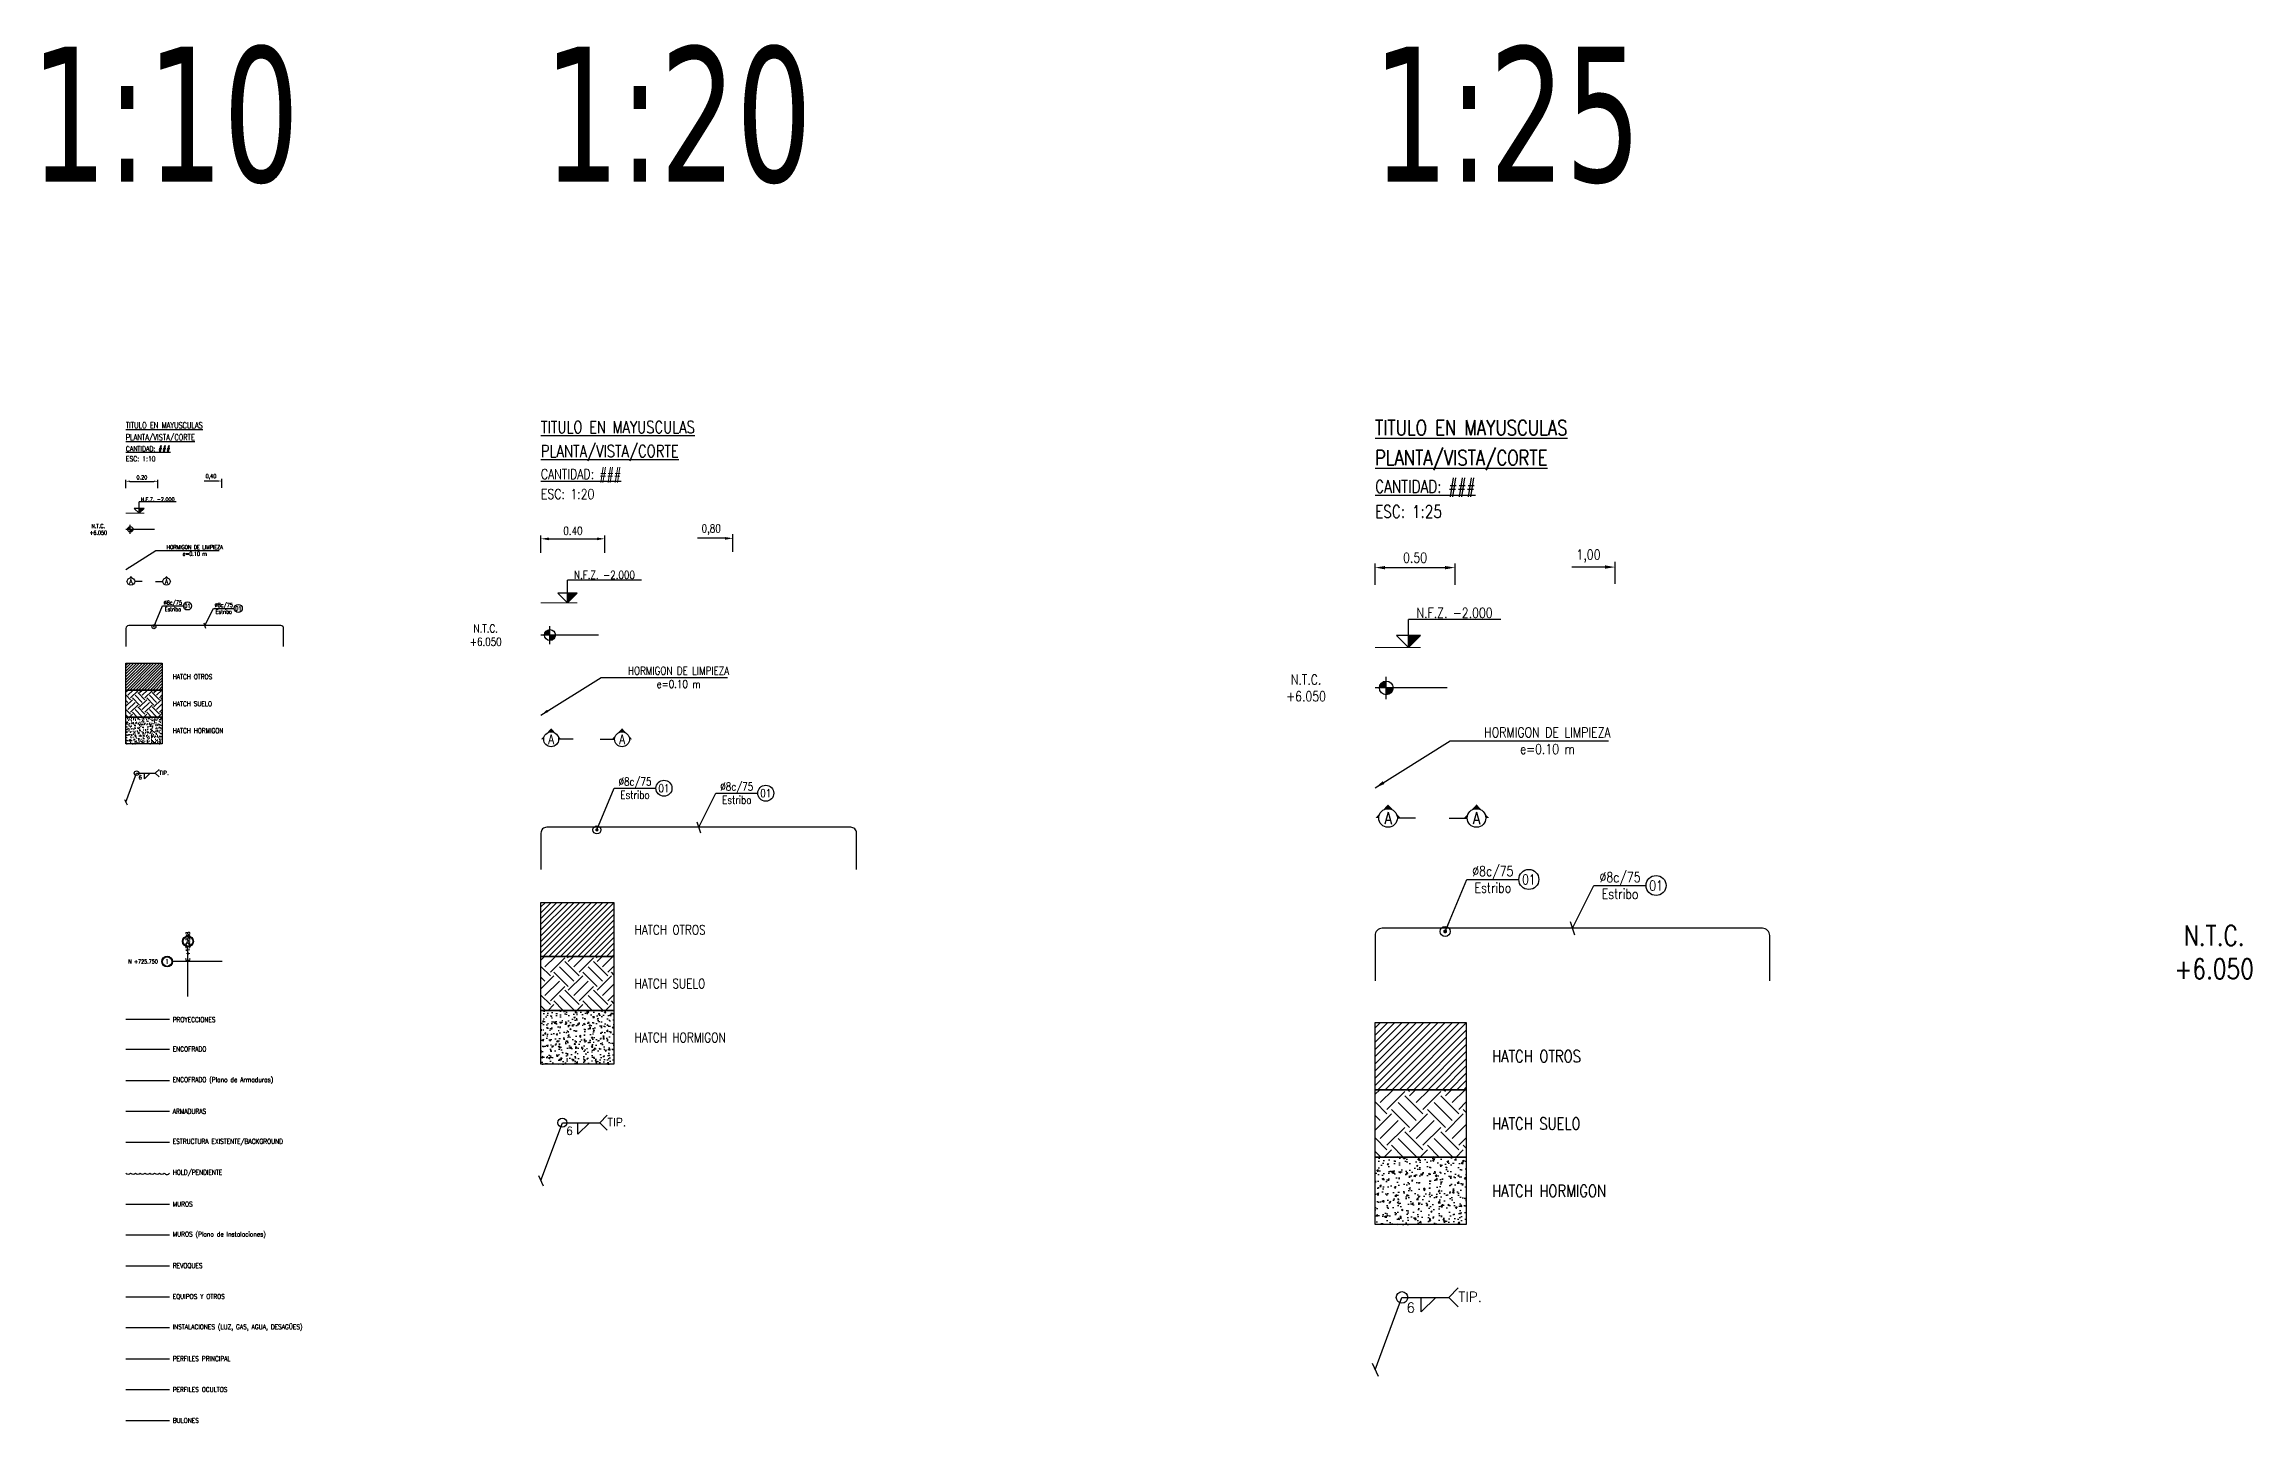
# Model space of a CAD drawing. Header units: millimetres. Extents: x -940 to 1351, y -586 to 711.
# Drawn here: x -940.1 to -926.3, y 656.74 to 665.35 of the extents above; entities that cross this region are included whole.
import ezdxf

# ---------------------------------------------------------------- set-up
doc = ezdxf.new("R2010")
doc.units = ezdxf.units.MM
doc.header["$PDMODE"] = 35
doc.header["$PDSIZE"] = 1
doc.linetypes.add('CENTER', pattern=[50.8, 31.75, -6.35, 6.35, -6.35])
doc.linetypes.add('HIDDEN', pattern=[9.525, 6.35, -3.175])
doc.layers.add('00-SIMB', color=1, linetype='Continuous', lineweight=0)
for name, color, linetype in [('CI-Armaduras', 4, 'Continuous'), ('CI-Auxiliar2', 2, 'Continuous'), ('CI-Encofrado-g', 4, 'Continuous'), ('CI-Encofrados', 2, 'Continuous'), ('CI-Equipamiento', 253, 'Continuous'), ('CI-I.S. Agua Caliente', 6, 'Continuous'), ('CI-Mampostería', 4, 'Continuous'), ('CI-Posiciones', 3, 'Continuous'), ('CI-Proyecciones', 1, 'HIDDEN'), ('CI-Revoques', 2, 'Continuous'), ('ES-Perfil-Oculto', 1, 'HIDDEN'), ('ES-Perfiles-f', 2, 'Continuous'), ('ES-Perfiles-g', 4, 'Continuous'), ('GE-Background', 252, 'Continuous'), ('GE-Cotas', 1, 'Continuous'), ('GE-Ejes', 1, 'CENTER'), ('GE-Hatch', 1, 'Continuous'), ('GE-Simbologia', 2, 'Continuous'), ('GE-Textos', 3, 'Continuous'), ('GE-Titulos', 4, 'Continuous'), ('PENDIENTE', 6, 'Continuous'), ('ZZ-Rotulo-Textos', 7, 'Continuous')]:
    doc.layers.add(name, color=color, linetype=linetype)
doc.styles.add('Romans', font='romans.shx', dxfattribs={"width": 0.8})
doc.styles.add('Romans PF', font='romans.shx', dxfattribs={"width": 0.8})
doc.styles.add('T2', font='ROMANS.shx', dxfattribs={"width": 0.8})
doc.styles.add('Tahoma', font='tahoma.ttf', dxfattribs={"width": 0.75})
doc.dimstyles.new('1-100', dxfattribs={"dimscale": 100, "dimtxt": 2.2, "dimasz": 1.5, "dimexe": 1, "dimexo": 0, "dimgap": 1, "dimtad": 1, "dimdec": 0, "dimzin": 9, "dimdsep": 46, "dimtxsty": 'T2', "dimblk": 'ARCHTICK', "dimcen": 0, "dimdle": 1, "dimclrd": 256, "dimclre": 256, "dimclrt": 2, "dimadec": 0, "dimazin": 0, "dimtfac": 0.666667, "dimtdec": 0, "dimtmove": 0, "dimatfit": 3, "dimldrblk": 'OBLIQUE', "dimfxl": 1, "dimtolj": 1, "dimtzin": 0, "dimlwd": -1, "dimlwe": -1, "dimarcsym": 0})
doc.dimstyles.new('1-25', dxfattribs={"dimscale": 25, "dimtxt": 2.5, "dimasz": 2.5, "dimexe": 1.25, "dimexo": 1.25, "dimgap": 1.25, "dimtad": 1, "dimdec": 0, "dimzin": 12, "dimtxsty": 'Romans PF', "dimcen": 0, "dimclrd": 2, "dimclre": 2, "dimclrt": 3, "dimadec": 0, "dimazin": 3, "dimtfac": 1, "dimtdec": 0, "dimtmove": 0, "dimatfit": 3, "dimfxl": 1, "dimlwd": -1, "dimlwe": -1, "dimarcsym": 0})
doc.dimstyles.new('COTAS GENERAL', dxfattribs={"dimscale": 0.1, "dimtxt": 2.5, "dimasz": 2.5, "dimexe": 1, "dimexo": 1, "dimgap": 1.25, "dimtad": 1, "dimzin": 1, "dimdsep": 46, "dimtxsty": 'Romans', "dimcen": 1, "dimclrd": 2, "dimclre": 1, "dimclrt": 3, "dimaunit": 1, "dimadec": 3, "dimazin": 0, "dimtfac": 1, "dimtix": 1, "dimtmove": 0, "dimatfit": 0, "dimfxl": 1.5, "dimtolj": 1, "dimarcsym": 0})
doc.dimstyles.new('COTAS REPLANTEO', dxfattribs={"dimscale": 0.1, "dimtxt": 2.5, "dimasz": 2.5, "dimexe": 1.25, "dimexo": 1.25, "dimgap": 1.25, "dimtad": 1, "dimjust": 1, "dimzin": 1, "dimtxsty": 'Romans PF', "dimcen": 0, "dimse2": 1, "dimsd2": 1, "dimclrd": 2, "dimclre": 1, "dimclrt": 3, "dimadec": 0, "dimazin": 3, "dimtfac": 1, "dimtmove": 0, "dimatfit": 3, "dimfxl": 1, "dimlwd": -1, "dimlwe": -1, "dimarcsym": 0})

# ---------------------------------------------------------------- blocks, each defined once
blk = doc.blocks.new('_ArchTick')
at = {"color": 0, "linetype": 'ByBlock', "const_width": 0.15}
blk.add_lwpolyline([(-0.5, -0.5), (0.5, 0.5)], dxfattribs=at)
blk = doc.blocks.new('*D63')
at = {"layer": 'Defpoints', "color": 0, "transparency": 16777216}
for p in [(-931.284, 662.08), (-931.784, 661.947), (-931.284, 661.947)]:
    blk.add_point(p, dxfattribs=at)
at = {"layer": 'GE-Cotas', "color": 1, "lineweight": -2, "transparency": 16777216}
for p, q in [((-931.784, 661.972), (-931.784, 662.105)), ((-931.284, 661.972), (-931.284, 662.105))]:
    blk.add_line(p, q, dxfattribs=at)
at = {"layer": 'GE-Cotas', "color": 2, "lineweight": -2, "transparency": 16777216}
blk.add_line((-931.722, 662.08), (-931.347, 662.08), dxfattribs=at)
at = {"layer": 'GE-Cotas', "color": 2, "transparency": 16777216}
for points in [[(-931.722, 662.09), (-931.722, 662.069), (-931.784, 662.08)], [(-931.347, 662.09), (-931.347, 662.069), (-931.284, 662.08)]]:
    blk.add_solid(points, dxfattribs=at)
at = {"layer": 'GE-Cotas', "color": 3, "transparency": 16777216, "insert": (-931.534, 662.142), "char_height": 0.0625, "attachment_point": 5, "style": 'Romans'}
blk.add_mtext('\\A1;0.50', dxfattribs=at)
blk = doc.blocks.new('*D64')
at = {"layer": 'Defpoints', "color": 0, "transparency": 16777216}
for p in [(-931.284, 662.083), (-931.284, 661.947), (-930.284, 661.947)]:
    blk.add_point(p, dxfattribs=at)
at = {"layer": 'GE-Cotas', "color": 1, "transparency": 16777216}
blk.add_line((-930.284, 661.978), (-930.284, 662.115), dxfattribs=at)
at = {"layer": 'GE-Cotas', "color": 2, "transparency": 16777216}
blk.add_line((-930.347, 662.083), (-930.554, 662.083), dxfattribs=at)
blk.add_solid([(-930.347, 662.094), (-930.347, 662.073), (-930.284, 662.083)], dxfattribs=at)
at = {"layer": 'GE-Cotas', "color": 3, "transparency": 16777216, "insert": (-930.45, 662.152), "char_height": 0.0625, "attachment_point": 5, "style": 'Romans PF'}
blk.add_mtext('1,00', dxfattribs=at)
blk = doc.blocks.new('*D73')
at = {"layer": 'Defpoints', "color": 0, "transparency": 16777216}
for p in [(-939.591, 662.566), (-939.391, 662.619), (-939.391, 662.566)]:
    blk.add_point(p, dxfattribs=at)
at = {"layer": 'GE-Cotas', "color": 1, "lineweight": -2, "transparency": 16777216}
for p, q in [((-939.591, 662.576), (-939.591, 662.629)), ((-939.391, 662.576), (-939.391, 662.629))]:
    blk.add_line(p, q, dxfattribs=at)
at = {"layer": 'GE-Cotas', "color": 2, "lineweight": -2, "transparency": 16777216}
blk.add_line((-939.566, 662.619), (-939.416, 662.619), dxfattribs=at)
at = {"layer": 'GE-Cotas', "color": 2, "transparency": 16777216}
for points in [[(-939.566, 662.624), (-939.566, 662.615), (-939.591, 662.619)], [(-939.416, 662.624), (-939.416, 662.615), (-939.391, 662.619)]]:
    blk.add_solid(points, dxfattribs=at)
at = {"layer": 'GE-Cotas', "color": 3, "transparency": 16777216, "insert": (-939.491, 662.644), "char_height": 0.025, "attachment_point": 5, "style": 'Romans'}
blk.add_mtext('\\A1;0.20', dxfattribs=at)
blk = doc.blocks.new('*D74')
at = {"layer": 'Defpoints', "color": 0, "transparency": 16777216}
for p in [(-939.391, 662.621), (-939.391, 662.566), (-938.991, 662.566)]:
    blk.add_point(p, dxfattribs=at)
at = {"layer": 'GE-Cotas', "color": 2, "transparency": 16777216}
blk.add_line((-939.016, 662.621), (-939.102, 662.621), dxfattribs=at)
at = {"layer": 'GE-Cotas', "color": 1, "transparency": 16777216}
blk.add_line((-938.991, 662.579), (-938.991, 662.634), dxfattribs=at)
at = {"layer": 'GE-Cotas', "color": 2, "transparency": 16777216}
blk.add_solid([(-939.016, 662.625), (-939.016, 662.617), (-938.991, 662.621)], dxfattribs=at)
at = {"layer": 'GE-Cotas', "color": 3, "transparency": 16777216, "insert": (-939.059, 662.648), "char_height": 0.025, "attachment_point": 5, "style": 'Romans PF'}
blk.add_mtext('0,40', dxfattribs=at)
blk = doc.blocks.new('*D67')
at = {"layer": 'Defpoints', "color": 0, "transparency": 16777216}
for p in [(-936.597, 662.26), (-936.997, 662.153), (-936.597, 662.153)]:
    blk.add_point(p, dxfattribs=at)
at = {"layer": 'GE-Cotas', "color": 1, "lineweight": -2, "transparency": 16777216}
for p, q in [((-936.997, 662.173), (-936.997, 662.28)), ((-936.597, 662.173), (-936.597, 662.28))]:
    blk.add_line(p, q, dxfattribs=at)
at = {"layer": 'GE-Cotas', "color": 2, "lineweight": -2, "transparency": 16777216}
blk.add_line((-936.947, 662.26), (-936.647, 662.26), dxfattribs=at)
at = {"layer": 'GE-Cotas', "color": 2, "transparency": 16777216}
for points in [[(-936.947, 662.268), (-936.947, 662.251), (-936.997, 662.26)], [(-936.647, 662.268), (-936.647, 662.251), (-936.597, 662.26)]]:
    blk.add_solid(points, dxfattribs=at)
at = {"layer": 'GE-Cotas', "color": 3, "transparency": 16777216, "insert": (-936.797, 662.31), "char_height": 0.05, "attachment_point": 5, "style": 'Romans'}
blk.add_mtext('\\A1;0.40', dxfattribs=at)
blk = doc.blocks.new('*D68')
at = {"layer": 'Defpoints', "color": 0, "transparency": 16777216}
for p in [(-936.597, 662.263), (-936.597, 662.153), (-935.797, 662.153)]:
    blk.add_point(p, dxfattribs=at)
at = {"layer": 'GE-Cotas', "color": 2, "transparency": 16777216}
blk.add_line((-935.847, 662.263), (-936.019, 662.263), dxfattribs=at)
at = {"layer": 'GE-Cotas', "color": 1, "transparency": 16777216}
blk.add_line((-935.797, 662.178), (-935.797, 662.288), dxfattribs=at)
at = {"layer": 'GE-Cotas', "color": 2, "transparency": 16777216}
blk.add_solid([(-935.847, 662.271), (-935.847, 662.254), (-935.797, 662.263)], dxfattribs=at)
at = {"layer": 'GE-Cotas', "color": 3, "transparency": 16777216, "insert": (-935.933, 662.317), "char_height": 0.05, "attachment_point": 5, "style": 'Romans PF'}
blk.add_mtext('0,80', dxfattribs=at)

msp = doc.modelspace()

# ---------------------------------------------------------------- hatches: boundary and pattern name
at = {"layer": 'GE-Hatch'}
h = msp.add_hatch(dxfattribs=at)
h.set_pattern_fill('ANSI31', color=256, scale=0.004, style=0)
h.set_pattern_definition([(45, (-774.953149, 639.263577), (-0.0089802561, 0.0089802561), [])])
h.paths.add_polyline_path([(-939.363, 661.483), (-939.591, 661.483), (-939.591, 661.315), (-939.363, 661.315)])
h = msp.add_hatch(dxfattribs=at)
h.set_pattern_fill('EARTH', color=256, scale=0.01, angle=45, style=0)
h.set_pattern_definition([(45, (-774.95315, 639.26358), (-1e-12, 0.08980256), [0.0635, -0.0635]), (45, (-774.96999, 639.280415), (-1e-12, 0.08980256), [0.0635, -0.0635]), (45, (-774.986825, 639.29725), (-1e-12, 0.08980256), [0.0635, -0.0635]), (135, (-774.986825, 639.30848), (-0.08980256, -1e-12), [0.0635, -0.0635]), (135, (-774.96999, 639.325316), (-0.08980256, -1e-12), [0.0635, -0.0635]), (135, (-774.95315, 639.342154), (-0.08980256, -1e-12), [0.0635, -0.0635])])
h.paths.add_polyline_path([(-939.363, 661.315), (-939.591, 661.315), (-939.591, 661.146), (-939.363, 661.146)])
h = msp.add_hatch(dxfattribs=at)
h.set_pattern_fill('AR-CONC', color=256, scale=0.0002, style=0)
h.set_pattern_definition([(50, (-774.95315, 639.263577), (0.036436934, -0.003187817), [0.00381, -0.04191]), (355, (-774.95315, 639.263577), (-0.007048565, 0.0382113286), [0.003048, -0.033528]), (100.451, (-774.950113, 639.26331), (0.0293885, 0.0350233376), [0.003238, -0.035618]), (46.1842, (-774.95315, 639.273737), (0.054215808, -0.008408466), [0.005715, -0.062865]), (96.6356, (-774.94863, 639.273036), (0.047480847, 0.049485111), [0.004857, -0.053427]), (351.184, (-774.95315, 639.273737), (0.047480921, 0.049485024), [0.004572, -0.050292]), (21, (-774.94807, 639.271197), (0.030322976, -0.0204531037), [0.00381, -0.04191]), (326, (-774.94807, 639.271197), (0.012360406, 0.036837593), [0.003048, -0.033528]), (71.4514, (-774.945542, 639.269492), (0.042683298, 0.0163845715), [0.003238, -0.035618]), (37.5, (-774.953149, 639.263577), (0.0006177206, 0.0169110078), [0, -0.0331216, 0, -0.034036, 0, -0.033655]), (7.5, (-774.953149, 639.263577), (0.0133639325, 0.020036115), [0, -0.0194056, 0, -0.0323596, 0, -0.012827]), (327.5, (-774.964477, 639.263577), (0.027118119, -0.0011457488), [0, -0.0127, 0, -0.039624, 0, -0.052578]), (317.5, (-774.969557, 639.263577), (0.0296258363, 0.0050852982), [0, -0.01651, 0, -0.0263144, 0, -0.037338])])
h.paths.add_polyline_path([(-939.363, 661.146), (-939.591, 661.146), (-939.591, 660.978), (-939.363, 660.978)])
h = msp.add_hatch(dxfattribs=at)
h.set_pattern_fill('ANSI31', color=256, scale=0.008, style=0)
h.set_pattern_definition([(45, (-607.721888, 615.547777), (-0.0179605122, 0.0179605122), [])])
h.paths.add_polyline_path([(-936.541, 659.987), (-936.997, 659.987), (-936.997, 659.65), (-936.541, 659.65)])
h = msp.add_hatch(dxfattribs=at)
h.set_pattern_fill('EARTH', color=256, scale=0.02, angle=45, style=0)
h.set_pattern_definition([(45, (-607.72189, 615.54778), (-2e-12, 0.17960512), [0.127, -0.127]), (45, (-607.75556, 615.58145), (-2e-12, 0.17960512), [0.127, -0.127]), (45, (-607.78924, 615.61513), (-2e-12, 0.17960512), [0.127, -0.127]), (135, (-607.78924, 615.63758), (-0.17960512, -2e-12), [0.127, -0.127]), (135, (-607.75556, 615.67126), (-0.17960512, -2e-12), [0.127, -0.127]), (135, (-607.72189, 615.70493), (-0.17960512, -2e-12), [0.127, -0.127])])
h.paths.add_polyline_path([(-936.541, 659.65), (-936.997, 659.65), (-936.997, 659.313), (-936.541, 659.313)])
h = msp.add_hatch(dxfattribs=at)
h.set_pattern_fill('AR-CONC', color=256, scale=0.0004, style=0)
h.set_pattern_definition([(50, (-607.72189, 615.547777), (0.072873868, -0.006375634), [0.00762, -0.08382]), (355, (-607.72189, 615.54778), (-0.01409713, 0.076422657), [0.006096, -0.067056]), (100.451, (-607.715815, 615.547246), (0.058777, 0.070046675), [0.006476, -0.071236]), (46.1842, (-607.72189, 615.5681), (0.108431616, -0.01681693), [0.01143, -0.12573]), (96.6356, (-607.71285, 615.5667), (0.094961694, 0.098970222), [0.009714, -0.106854]), (351.184, (-607.72189, 615.5681), (0.094961842, 0.098970047), [0.009144, -0.100584]), (21, (-607.71173, 615.563017), (0.060645952, -0.040906207), [0.00762, -0.08382]), (326, (-607.71173, 615.56302), (0.024720811, 0.073675186), [0.006096, -0.067056]), (71.4514, (-607.706674, 615.55961), (0.085366596, 0.032769143), [0.006476, -0.071236]), (37.5, (-607.721888, 615.547777), (0.0012354413, 0.0338220155), [0, -0.0662432, 0, -0.068072, 0, -0.06731]), (7.5, (-607.721888, 615.547777), (0.026727865, 0.04007223), [0, -0.0388112, 0, -0.0647192, 0, -0.025654]), (327.5, (-607.744545, 615.547777), (0.054236238, -0.0022914976), [0, -0.0254, 0, -0.079248, 0, -0.105156]), (317.5, (-607.754705, 615.547777), (0.0592516726, 0.0101705964), [0, -0.03302, 0, -0.0526288, 0, -0.074676])])
h.paths.add_polyline_path([(-936.541, 659.313), (-936.997, 659.313), (-936.997, 658.976), (-936.541, 658.976)])
h = msp.add_hatch(dxfattribs=at)
h.set_pattern_fill('ANSI31', color=256, scale=0.01, style=0)
h.set_pattern_definition([(45, (-520.189546, 603.689877), (-0.0224506403, 0.0224506403), [])])
h.paths.add_polyline_path([(-931.214, 659.238), (-931.784, 659.238), (-931.784, 658.817), (-931.214, 658.817)])
h = msp.add_hatch(dxfattribs=at)
h.set_pattern_fill('EARTH', color=256, scale=0.025, angle=45, style=0)
h.set_pattern_definition([(45, (-520.18955, 603.68988), (-2e-12, 0.2245064), [0.15875, -0.15875]), (45, (-520.23164, 603.73197), (-2e-12, 0.2245064), [0.15875, -0.15875]), (45, (-520.27374, 603.77407), (-2e-12, 0.2245064), [0.15875, -0.15875]), (135, (-520.27374, 603.80213), (-0.2245064, -2e-12), [0.15875, -0.15875]), (135, (-520.23164, 603.84423), (-0.2245064, -2e-12), [0.15875, -0.15875]), (135, (-520.18955, 603.88632), (-0.2245064, -2e-12), [0.15875, -0.15875])])
h.paths.add_polyline_path([(-931.214, 658.817), (-931.784, 658.817), (-931.784, 658.396), (-931.214, 658.396)])
h = msp.add_hatch(dxfattribs=at)
h.set_pattern_fill('AR-CONC', color=256, scale=0.0005, style=0)
h.set_pattern_definition([(50, (-520.18955, 603.68988), (0.091092334, -0.007969543), [0.009525, -0.104775]), (355, (-520.18955, 603.68988), (-0.017621413, 0.095528321), [0.00762, -0.08382]), (100.451, (-520.181955, 603.68921), (0.07347125, 0.087558344), [0.008095, -0.089045]), (46.1842, (-520.18955, 603.71528), (0.13553952, -0.021021164), [0.0142875, -0.1571625]), (96.6356, (-520.17825, 603.71353), (0.118702117, 0.12371278), [0.0121425, -0.1335675]), (351.184, (-520.18955, 603.71528), (0.118702303, 0.12371256), [0.01143, -0.12573]), (21, (-520.17685, 603.70893), (0.07580744, -0.051132759), [0.009525, -0.104775]), (326, (-520.17685, 603.70893), (0.030901014, 0.092093983), [0.00762, -0.08382]), (71.4514, (-520.17053, 603.70467), (0.106708245, 0.040961429), [0.008095, -0.089045]), (37.5, (-520.189546, 603.689877), (0.0015443016, 0.0422775194), [0, -0.082804, 0, -0.08509, 0, -0.0841375]), (7.5, (-520.189546, 603.689877), (0.0334098313, 0.0500902874), [0, -0.048514, 0, -0.080899, 0, -0.0320675]), (327.5, (-520.217867, 603.689877), (0.0677952976, -0.002864372), [0, -0.03175, 0, -0.09906, 0, -0.131445]), (317.5, (-520.23057, 603.689877), (0.074064591, 0.0127132455), [0, -0.041275, 0, -0.065786, 0, -0.093345])])
h.paths.add_polyline_path([(-931.214, 658.396), (-931.784, 658.396), (-931.784, 657.975), (-931.214, 657.975)])
at = {"layer": 'GE-Simbologia'}
h = msp.add_hatch(color=2, dxfattribs=at)
h.paths.add_polyline_path([(-939.563, 662.319), (-939.546, 662.319, -0.414214), (-939.563, 662.302)])
h.paths.add_polyline_path([(-939.563, 662.319), (-939.58, 662.319, -0.414214), (-939.563, 662.336)])
h = msp.add_hatch(color=256, dxfattribs=at)
h.paths.add_polyline_path([(-939.542, 662.01), (-939.559, 662.028), (-939.575, 662.01, -0.198912), (-939.559, 662.017, -0.198912)])
h.paths.add_polyline_path([(-939.535, 661.993), (-939.527, 661.993), (-939.541, 662.009, -0.178598)])
h.paths.add_polyline_path([(-939.582, 661.993, -0.178598), (-939.576, 662.009), (-939.59, 661.993)])
h = msp.add_hatch(color=256, dxfattribs=at)
h.paths.add_polyline_path([(-939.354, 662.01), (-939.337, 662.028), (-939.321, 662.01, 0.198912), (-939.337, 662.017, 0.198912)])
h.paths.add_polyline_path([(-939.361, 661.993), (-939.369, 661.993), (-939.355, 662.009, 0.178598)])
h.paths.add_polyline_path([(-939.314, 661.993, 0.178598), (-939.32, 662.009), (-939.306, 661.993)])
h = msp.add_hatch(color=2, dxfattribs=at)
h.paths.add_polyline_path([(-936.941, 661.658), (-936.907, 661.658, -0.414214), (-936.941, 661.624)])
h.paths.add_polyline_path([(-936.941, 661.658), (-936.975, 661.658, -0.414214), (-936.941, 661.692)])
h = msp.add_hatch(color=2, dxfattribs=at)
h.paths.add_polyline_path([(-931.714, 661.328), (-931.671, 661.328, -0.414214), (-931.714, 661.285)])
h.paths.add_polyline_path([(-931.714, 661.328), (-931.757, 661.328, -0.414214), (-931.714, 661.37)])
h = msp.add_hatch(color=256, dxfattribs=at)
h.paths.add_polyline_path([(-936.9, 661.04), (-936.933, 661.076), (-936.966, 661.04, -0.198912), (-936.933, 661.054, -0.198912)])
h.paths.add_polyline_path([(-936.886, 661.007), (-936.869, 661.007), (-936.897, 661.038, -0.178598)])
h.paths.add_polyline_path([(-936.979, 661.007, -0.178598), (-936.968, 661.038), (-936.996, 661.007)])
h = msp.add_hatch(color=256, dxfattribs=at)
h.paths.add_polyline_path([(-936.523, 661.04), (-936.49, 661.076), (-936.458, 661.04, 0.198912), (-936.49, 661.054, 0.198912)])
h.paths.add_polyline_path([(-936.537, 661.007), (-936.554, 661.007), (-936.526, 661.038, 0.178598)])
h.paths.add_polyline_path([(-936.444, 661.007, 0.178598), (-936.455, 661.038), (-936.427, 661.007)])
h = msp.add_hatch(color=256, dxfattribs=at)
h.paths.add_polyline_path([(-931.662, 660.556), (-931.703, 660.6), (-931.744, 660.556, -0.198912), (-931.703, 660.573, -0.198912)])
h.paths.add_polyline_path([(-931.645, 660.515), (-931.624, 660.515), (-931.659, 660.552, -0.178598)])
h.paths.add_polyline_path([(-931.761, 660.515, -0.178598), (-931.747, 660.552), (-931.782, 660.515)])
h = msp.add_hatch(color=256, dxfattribs=at)
h.paths.add_polyline_path([(-931.191, 660.556), (-931.15, 660.6), (-931.109, 660.556, 0.198912), (-931.15, 660.573, 0.198912)])
h.paths.add_polyline_path([(-931.208, 660.515), (-931.229, 660.515), (-931.194, 660.552, 0.178598)])
h.paths.add_polyline_path([(-931.092, 660.515, 0.178598), (-931.106, 660.552), (-931.071, 660.515)])

# ---------------------------------------------------------------- linework, layer by layer
at = {"layer": '00-SIMB'}
for p, q in [((-939.591, 662.42), (-939.477, 662.42)), ((-936.997, 661.86), (-936.77, 661.86)), ((-931.784, 661.58), (-931.5, 661.58))]:
    msp.add_line(p, q, dxfattribs=at)
at = {"layer": 'CI-Armaduras'}
msp.add_line((-939.591, 658.682), (-939.318, 658.682), dxfattribs=at)
for points in [[(-938.605, 661.587), (-938.605, 661.7, 0.414214), (-938.623, 661.718), (-939.573, 661.718, 0.414214), (-939.591, 661.7), (-939.591, 661.587)], [(-935.025, 660.194), (-935.025, 660.421, 0.414214), (-935.061, 660.457), (-936.961, 660.457, 0.414214), (-936.997, 660.421), (-936.997, 660.194)], [(-929.318, 659.498), (-929.318, 659.781, 0.414214), (-929.363, 659.826), (-931.739, 659.826, 0.414214), (-931.784, 659.781), (-931.784, 659.498)]]:
    msp.add_lwpolyline(points, format="xyb", dxfattribs=at)
for points, const_width in [([(-939.418, 661.71, 1), (-939.413, 661.71, 1)], 0.005), ([(-936.652, 660.441, 1), (-936.642, 660.441, 1)], 0.01), ([(-931.352, 659.806, 1), (-931.34, 659.806, 1)], 0.0125)]:
    msp.add_lwpolyline(points, format="xyb", close=True, dxfattribs=dict(at, const_width=const_width))
at = {"layer": 'CI-Auxiliar2'}
for points in [[(-939.591, 661.483), (-939.363, 661.483), (-939.363, 661.315), (-939.591, 661.315)], [(-939.591, 661.315), (-939.363, 661.315), (-939.363, 661.146), (-939.591, 661.146)], [(-939.591, 661.146), (-939.363, 661.146), (-939.363, 660.978), (-939.591, 660.978)], [(-936.997, 659.987), (-936.541, 659.987), (-936.541, 659.65), (-936.997, 659.65)], [(-936.997, 659.65), (-936.541, 659.65), (-936.541, 659.313), (-936.997, 659.313)], [(-936.997, 659.313), (-936.541, 659.313), (-936.541, 658.976), (-936.997, 658.976)], [(-931.784, 659.238), (-931.214, 659.238), (-931.214, 658.817), (-931.784, 658.817)], [(-931.784, 658.817), (-931.214, 658.817), (-931.214, 658.396), (-931.784, 658.396)], [(-931.784, 658.396), (-931.214, 658.396), (-931.214, 657.975), (-931.784, 657.975)]]:
    msp.add_lwpolyline(points, close=True, dxfattribs=at)
at = {"layer": 'CI-Encofrado-g'}
msp.add_line((-939.591, 659.071), (-939.318, 659.071), dxfattribs=at)
at = {"layer": 'CI-Encofrados'}
msp.add_line((-939.591, 658.875), (-939.318, 658.875), dxfattribs=at)
at = {"layer": 'CI-Equipamiento'}
msp.add_line((-939.591, 657.523), (-939.318, 657.523), dxfattribs=at)
at = {"layer": 'CI-I.S. Agua Caliente'}
msp.add_line((-939.591, 657.33), (-939.318, 657.33), dxfattribs=at)
at = {"layer": 'CI-Mampostería'}
msp.add_line((-939.591, 658.102), (-939.318, 658.102), dxfattribs=at)
at = {"layer": 'CI-Posiciones'}
for centre, radius in [((-939.206, 661.84), 0.025), ((-938.888, 661.825), 0.025), ((-936.228, 660.701), 0.05), ((-935.592, 660.67), 0.05), ((-930.823, 660.131), 0.0625), ((-930.028, 660.093), 0.0625)]:
    msp.add_circle(centre, radius, dxfattribs=at)
at = {"layer": 'CI-Proyecciones', "ltscale": 10}
msp.add_line((-939.318, 659.255), (-939.591, 659.255), dxfattribs=at)
at = {"layer": 'CI-Revoques'}
for p, q in [((-939.591, 657.909), (-939.318, 657.909)), ((-939.591, 657.716), (-939.318, 657.716))]:
    msp.add_line(p, q, dxfattribs=at)
at = {"layer": 'ES-Perfil-Oculto', "ltscale": 10}
msp.add_line((-939.591, 656.943), (-939.318, 656.943), dxfattribs=at)
at = {"layer": 'ES-Perfiles-f'}
msp.add_line((-939.591, 656.75), (-939.318, 656.75), dxfattribs=at)
at = {"layer": 'ES-Perfiles-g'}
msp.add_line((-939.591, 657.136), (-939.318, 657.136), dxfattribs=at)
at = {"layer": 'GE-Background'}
msp.add_line((-939.591, 658.489), (-939.318, 658.489), dxfattribs=at)
at = {"layer": 'GE-Ejes', "ltscale": 100}
for p, q in [((-939.203, 659.399), (-939.203, 659.71)), ((-938.988, 659.618), (-939.299, 659.618))]:
    msp.add_line(p, q, dxfattribs=at)
at = {"layer": 'GE-Ejes', "color": 3, "linetype": 'ByBlock'}
for centre, radius in [((-939.203, 659.744), 0.034), ((-939.203, 659.744), 0.03), ((-939.333, 659.618), 0.034), ((-939.333, 659.618), 0.03)]:
    msp.add_circle(centre, radius, dxfattribs=at)
at = {"layer": 'GE-Simbologia', "color": 2}
for p, q in [((-939.508, 662.42), (-939.508, 662.49)), ((-939.276, 662.49), (-939.508, 662.49)), ((-939.411, 662.319), (-939.591, 662.319)), ((-939.563, 662.291), (-939.563, 662.347)), ((-936.831, 661.86), (-936.831, 662.001)), ((-936.368, 662.001), (-936.831, 662.001)), ((-936.941, 661.602), (-936.941, 661.714)), ((-931.576, 661.58), (-931.576, 661.756)), ((-930.998, 661.756), (-931.576, 661.756)), ((-936.638, 661.658), (-936.997, 661.658)), ((-931.334, 661.328), (-931.784, 661.328)), ((-931.714, 661.257), (-931.714, 661.398))]:
    msp.add_line(p, q, dxfattribs=at)
at = {"layer": 'GE-Simbologia'}
for p, q in [((-939.49, 661.993), (-939.535, 661.993)), ((-939.406, 661.993), (-939.361, 661.993)), ((-936.796, 661.007), (-936.886, 661.007)), ((-936.627, 661.007), (-936.537, 661.007)), ((-939.475, 660.759), (-939.475, 660.795)), ((-939.439, 660.795), (-939.475, 660.759)), ((-939.407, 660.795), (-939.383, 660.819)), ((-939.407, 660.795), (-939.383, 660.772)), ((-931.532, 660.515), (-931.645, 660.515)), ((-931.321, 660.515), (-931.208, 660.515)), ((-936.629, 658.611), (-936.582, 658.658)), ((-936.766, 658.539), (-936.766, 658.611)), ((-936.694, 658.611), (-936.766, 658.539)), ((-936.629, 658.611), (-936.582, 658.565)), ((-931.323, 657.519), (-931.265, 657.578)), ((-931.495, 657.429), (-931.495, 657.519)), ((-931.405, 657.519), (-931.495, 657.429)), ((-931.323, 657.519), (-931.265, 657.461))]:
    msp.add_line(p, q, dxfattribs=at)
at = {"layer": 'GE-Simbologia', "color": 2}
for points in [[(-939.477, 662.45), (-939.538, 662.45), (-939.508, 662.42), (-939.477, 662.45)], [(-936.77, 661.921), (-936.891, 661.921), (-936.831, 661.86), (-936.77, 661.921)], [(-931.5, 661.656), (-931.651, 661.656), (-931.576, 661.58), (-931.5, 661.656)]]:
    msp.add_lwpolyline(points, dxfattribs=at)
for centre, radius in [((-939.563, 662.319), 0.0171), ((-936.941, 661.658), 0.0342), ((-931.714, 661.328), 0.0428)]:
    msp.add_circle(centre, radius, dxfattribs=at)
at = {"layer": 'GE-Simbologia'}
for centre, radius in [((-939.559, 661.993), 0.0233), ((-939.337, 661.993), 0.0233), ((-936.933, 661.007), 0.0465), ((-936.49, 661.007), 0.0465), ((-939.524, 660.795), 0.0143), ((-931.703, 660.515), 0.0582), ((-931.15, 660.515), 0.0582), ((-936.863, 658.611), 0.0287), ((-931.616, 657.519), 0.0359)]:
    msp.add_circle(centre, radius, dxfattribs=at)
at = {"layer": 'GE-Simbologia', "color": 2}
for points in [[(-939.508, 662.42), (-939.508, 662.45), (-939.477, 662.45)], [(-936.831, 661.86), (-936.831, 661.921), (-936.77, 661.921)], [(-931.576, 661.58), (-931.576, 661.656), (-931.5, 661.656)]]:
    msp.add_solid(points, dxfattribs=at)
at = {"layer": 'PENDIENTE'}
msp.add_lwpolyline([(-939.591, 658.296, 0.520567), (-939.561, 658.296, 0.520567), (-939.531, 658.296, 0.520567), (-939.501, 658.296, 0.520567), (-939.471, 658.296, 0.520567), (-939.441, 658.296, 0.520567), (-939.411, 658.296, 0.520567), (-939.381, 658.296, 0.520567), (-939.351, 658.296, 0.520567), (-939.318, 658.296, 0.520567)], format="xyb", dxfattribs=at)

# ---------------------------------------------------------------- texts
at = {"layer": 'CI-Posiciones', "style": 'Romans'}
for s, height, p in [('6', 0.025, (-939.512, 660.757)), ('TIP.', 0.025, (-939.382, 660.784)), ('6', 0.05, (-936.84, 658.535)), ('TIP.', 0.05, (-936.581, 658.589)), ('TIP.', 0.0625, (-931.263, 657.491)), ('6', 0.0625, (-931.588, 657.424))]:
    msp.add_text(s, height=height, rotation=0, dxfattribs=at).set_placement(p)
at = {"layer": 'CI-Posiciones', "attachment_point": 5, "style": 'Romans'}
for s, insert, char_height, width in [('%%C8c/75\\PEstribo', (-939.297, 661.84), 0.025, 0.24251), ('01', (-939.206, 661.84), 0.025, 0.02667), ('%%C8c/75\\PEstribo', (-938.979, 661.825), 0.025, 0.24251), ('01', (-938.888, 661.825), 0.025, 0.02667), ('%%C8c/75\\PEstribo', (-936.409, 660.701), 0.05, 0.48503), ('01', (-936.228, 660.701), 0.05, 0.05333), ('%%C8c/75\\PEstribo', (-935.773, 660.67), 0.05, 0.48503), ('01', (-935.592, 660.67), 0.05, 0.05333), ('%%C8c/75\\PEstribo', (-931.048, 660.131), 0.0625, 0.60628), ('%%C8c/75\\PEstribo', (-930.253, 660.093), 0.0625, 0.60628), ('01', (-930.823, 660.131), 0.0625, 0.06667), ('01', (-930.028, 660.093), 0.0625, 0.06667)]:
    msp.add_mtext(s, dxfattribs=dict(at, insert=insert, char_height=char_height, width=width))
at = {"layer": 'GE-Ejes', "color": 2, "insert": (-939.203, 659.804), "char_height": 0.025, "attachment_point": 6, "rotation": 90, "style": 'Romans'}
msp.add_mtext('E +152.388', dxfattribs=at)
at = {"layer": 'GE-Ejes', "color": 2, "insert": (-939.393, 659.618), "char_height": 0.025, "attachment_point": 4, "style": 'Romans'}
msp.add_mtext('\\pi-0.18286;N +725.750', dxfattribs=at)
at = {"layer": 'GE-Ejes', "color": 3, "char_height": 0.03, "width": 0.02667, "attachment_point": 5, "style": 'Romans'}
for s, insert in [('1', (-939.333, 659.618)), ('A', (-939.203, 659.744))]:
    msp.add_mtext(s, dxfattribs=dict(at, insert=insert))
at = {"layer": 'GE-Textos', "style": 'Romans'}
for s, insert, char_height, width, attachment_point in [('N.F.Z. -2.000', (-939.392, 662.494), 0.025, 0.24251, 8), ('\\pi-0.5768;N.T.C.\\P+6.050', (-939.475, 662.319), 0.025, 0.24251, 5), ('A', (-939.559, 661.993), 0.03, 0.29102, 5), ('A', (-939.337, 661.993), 0.03, 0.29102, 5), ('N.F.Z. -2.000', (-936.6, 662.009), 0.05, 0.48503, 8), ('\\pi-1.1536;N.T.C.\\P+6.050', (-936.765, 661.658), 0.05, 0.48503, 5), ('N.F.Z. -2.000', (-931.287, 661.766), 0.0625, 0.60628, 8), ('\\pi-1.442;N.T.C.\\P+6.050', (-931.494, 661.328), 0.0625, 0.60628, 5), ('A', (-936.933, 661.007), 0.06, 0.58203, 5), ('A', (-936.49, 661.007), 0.06, 0.58203, 5), ('A', (-931.703, 660.515), 0.075, 0.72754, 5), ('A', (-931.15, 660.515), 0.075, 0.72754, 5), ('\\pi-2.884;N.T.C.\\P+6.050', (-925.098, 659.676), 0.125, 1.21256, 5)]:
    msp.add_mtext(s, dxfattribs=dict(at, insert=insert, char_height=char_height, width=width, attachment_point=attachment_point))
at = {"layer": 'GE-Textos', "attachment_point": 5, "style": 'Romans'}
for s, insert, char_height in [('\\pi0.08952;HORMIGON DE LIMPIEZA\\Pe=0.10 m ', (-939.205, 662.187), 0.025), ('\\pi0.17904;HORMIGON DE LIMPIEZA\\Pe=0.10 m ', (-936.226, 661.394), 0.05), ('\\pi0.2238;HORMIGON DE LIMPIEZA\\Pe=0.10 m ', (-930.819, 660.998), 0.0625)]:
    msp.add_mtext(s, dxfattribs=dict(at, insert=insert, char_height=char_height))
at = {"layer": 'GE-Titulos', "attachment_point": 4, "line_spacing_factor": 1.200001, "style": 'Romans PF'}
for s, insert, char_height, width in [('{\\H0.75x;\\LTITULO EN MAYUSCULAS\\PPLANTA/VISTA/CORTE\\P\\H0.83333x;\\C3;CANTIDAD: ###\\P\\lESC: 1:10}', (-939.591, 662.866), 0.05, 3.56778), ('{\\H0.75x;\\LTITULO EN MAYUSCULAS\\PPLANTA/VISTA/CORTE\\P\\H0.83333x;\\C3;CANTIDAD: ###\\P\\lESC: 1:20}', (-936.997, 662.752), 0.1, 7.13556), ('{\\H0.75x;\\LTITULO EN MAYUSCULAS\\PPLANTA/VISTA/CORTE\\P\\H0.83333x;\\C3;CANTIDAD: ###\\P\\lESC: 1:25}', (-931.784, 662.696), 0.125, 8.91945), ('{\\H0.75x;HATCH OTROS}', (-939.298, 661.398), 0.04, 2.85422), ('{\\H0.75x;HATCH SUELO}', (-939.298, 661.229), 0.04, 2.85422), ('{\\H0.75x;HATCH HORMIGON}', (-939.298, 661.061), 0.04, 2.85422), ('{\\H0.75x;HATCH OTROS}', (-936.412, 659.816), 0.08, 5.70845), ('{\\H0.75x;HATCH SUELO}', (-936.412, 659.48), 0.08, 5.70845), ('{\\H0.75x;PROYECCIONES}', (-939.298, 659.255), 0.04, 2.85422), ('{\\H0.75x;ENCOFRADO}', (-939.298, 659.071), 0.04, 2.85422), ('{\\H0.75x;HATCH HORMIGON}', (-936.412, 659.143), 0.08, 5.70845), ('{\\H0.75x;HATCH OTROS}', (-931.053, 659.026), 0.1, 7.13556), ('{\\H0.75x;ENCOFRADO (Plano de Armaduras)}', (-939.298, 658.875), 0.04, 2.85422), ('{\\H0.75x;ARMADURAS}', (-939.298, 658.682), 0.04, 2.85422), ('{\\H0.75x;HATCH SUELO}', (-931.053, 658.605), 0.1, 7.13556), ('{\\H0.75x;ESTRUCTURA EXISTENTE/BACKGROUND}', (-939.298, 658.489), 0.04, 2.85422), ('{\\H0.75x;HOLD/PENDIENTE}', (-939.298, 658.296), 0.04, 2.85422), ('{\\H0.75x;MUROS}', (-939.298, 658.102), 0.04, 2.85422), ('{\\H0.75x;HATCH HORMIGON}', (-931.053, 658.184), 0.1, 7.13556), ('{\\H0.75x;MUROS (Plano de Instalaciones)}', (-939.298, 657.909), 0.04, 2.85422), ('{\\H0.75x;REVOQUES}', (-939.298, 657.716), 0.04, 2.85422), ('{\\H0.75x;EQUIPOS Y OTROS}', (-939.298, 657.523), 0.04, 2.85422), ('{\\H0.75x;INSTALACIONES (LUZ, GAS, AGUA, DESAGÜES)}', (-939.298, 657.33), 0.04, 2.85422), ('{\\H0.75x;PERFILES PRINCIPAL}', (-939.298, 657.136), 0.04, 2.85422), ('{\\H0.75x;PERFILES OCULTOS}', (-939.298, 656.943), 0.04, 2.85422), ('{\\H0.75x;BULONES}', (-939.298, 656.75), 0.04, 2.85422)]:
    msp.add_mtext(s, dxfattribs=dict(at, insert=insert, char_height=char_height, width=width))
at = {"layer": 'ZZ-Rotulo-Textos', "style": 'Tahoma', "width": 0.75}
for s, p in [('1:10', (-940.184, 664.492)), ('1:20', (-936.979, 664.492)), ('1:25', (-931.798, 664.492))]:
    msp.add_text(s, height=0.8438, rotation=0, dxfattribs=at).set_placement(p)

# ---------------------------------------------------------------- dimensions: what is measured, and where the dimension line sits
at = {"layer": 'GE-Cotas'}
for base, p1, p2, dimstyle, override, picture, middle in [((-939.391, 662.619), (-939.591, 662.566), (-939.391, 662.566), 'COTAS GENERAL', {"dimscale": 0.01, "dimdec": 2, "dimzin": 1}, '*D73', (-939.491, 662.644)), ((-939.391, 662.621), (-938.991, 662.566), (-939.391, 662.566), 'COTAS REPLANTEO', {"dimscale": 0.01, "dimdec": 2, "dimzin": 0}, '*D74', (-939.059, 662.648)), ((-936.597, 662.26), (-936.997, 662.153), (-936.597, 662.153), 'COTAS GENERAL', {"dimscale": 0.02, "dimdec": 2, "dimzin": 1}, '*D67', (-936.797, 662.31)), ((-936.597, 662.263), (-935.797, 662.153), (-936.597, 662.153), 'COTAS REPLANTEO', {"dimscale": 0.02, "dimdec": 2, "dimzin": 0}, '*D68', (-935.933, 662.317)), ((-931.284, 662.08), (-931.784, 661.947), (-931.284, 661.947), 'COTAS GENERAL', {"dimscale": 0.025, "dimdec": 2, "dimzin": 1}, '*D63', (-931.534, 662.142)), ((-931.284, 662.083), (-930.284, 661.947), (-931.284, 661.947), 'COTAS REPLANTEO', {"dimscale": 0.025, "dimdec": 2, "dimzin": 0}, '*D64', (-930.45, 662.152))]:
    dim = msp.add_linear_dim(base=base, p1=p1, p2=p2, angle=0, dimstyle=dimstyle, override=override, dxfattribs=at)
    dim.commit()
    dim.dimension.update_dxf_attribs({"geometry": picture, "text_midpoint": middle})

# ---------------------------------------------------------------- leaders
at = {"layer": 'GE-Simbologia'}
for points, override in [([(-939.591, 662.069), (-939.403, 662.187), (-939.007, 662.187)], {"dimscale": 0.01, "dimtxt": 2, "dimexe": 0.5, "dimexo": 1, "dimgap": 0.5, "dimzin": 0, "dimdsep": 46}), ([(-936.997, 661.158), (-936.621, 661.394), (-935.83, 661.394)], {"dimscale": 0.02, "dimtxt": 2, "dimexe": 0.5, "dimexo": 1, "dimgap": 0.5, "dimzin": 0, "dimdsep": 46}), ([(-931.784, 660.703), (-931.314, 660.998), (-930.325, 660.998)], {"dimscale": 0.025, "dimtxt": 2, "dimexe": 0.5, "dimexo": 1, "dimgap": 0.5, "dimzin": 0, "dimdsep": 46})]:
    msp.add_leader(points, dimstyle='COTAS REPLANTEO', override=override, dxfattribs=at)
at = {"layer": 'GE-Simbologia', "ltscale": 0.2}
for points, override in [([(-939.416, 661.71), (-939.362, 661.84), (-939.231, 661.84)], {"dimscale": 0.01, "dimasz": 2.5, "dimgap": 1.25, "dimtad": 0, "dimldrblk": 'Origin'}), ([(-939.098, 661.718), (-939.044, 661.825), (-938.913, 661.825)], {"dimscale": 0.01, "dimasz": 2.5, "dimgap": 1.25, "dimtad": 0, "dimldrblk": 'Oblique'}), ([(-936.647, 660.441), (-936.539, 660.701), (-936.278, 660.701)], {"dimscale": 0.02, "dimasz": 2.5, "dimgap": 1.25, "dimtad": 0, "dimldrblk": 'Origin'}), ([(-936.011, 660.457), (-935.903, 660.67), (-935.642, 660.67)], {"dimscale": 0.02, "dimasz": 2.5, "dimgap": 1.25, "dimtad": 0, "dimldrblk": 'Oblique'}), ([(-931.346, 659.806), (-931.211, 660.131), (-930.885, 660.131)], {"dimscale": 0.025, "dimasz": 2.5, "dimgap": 1.25, "dimtad": 0, "dimldrblk": 'Origin'}), ([(-930.551, 659.826), (-930.416, 660.093), (-930.09, 660.093)], {"dimscale": 0.025, "dimasz": 2.5, "dimgap": 1.25, "dimtad": 0, "dimldrblk": 'Oblique'})]:
    msp.add_leader(points, dimstyle='1-25', override=override, dxfattribs=at)
at = {"layer": 'GE-Simbologia', "color": 1}
for points, override in [([(-939.591, 660.614), (-939.524, 660.795), (-939.407, 660.795)], {"dimscale": 0.01, "dimasz": 2.5, "dimtad": 0}), ([(-936.997, 658.249), (-936.863, 658.611), (-936.629, 658.611)], {"dimscale": 0.02, "dimasz": 2.5, "dimtad": 0}), ([(-931.784, 657.067), (-931.616, 657.519), (-931.323, 657.519)], {"dimscale": 0.025, "dimasz": 2.5, "dimtad": 0})]:
    msp.add_leader(points, dimstyle='1-100', override=override, dxfattribs=at)

doc.saveas('drawing.dxf')
